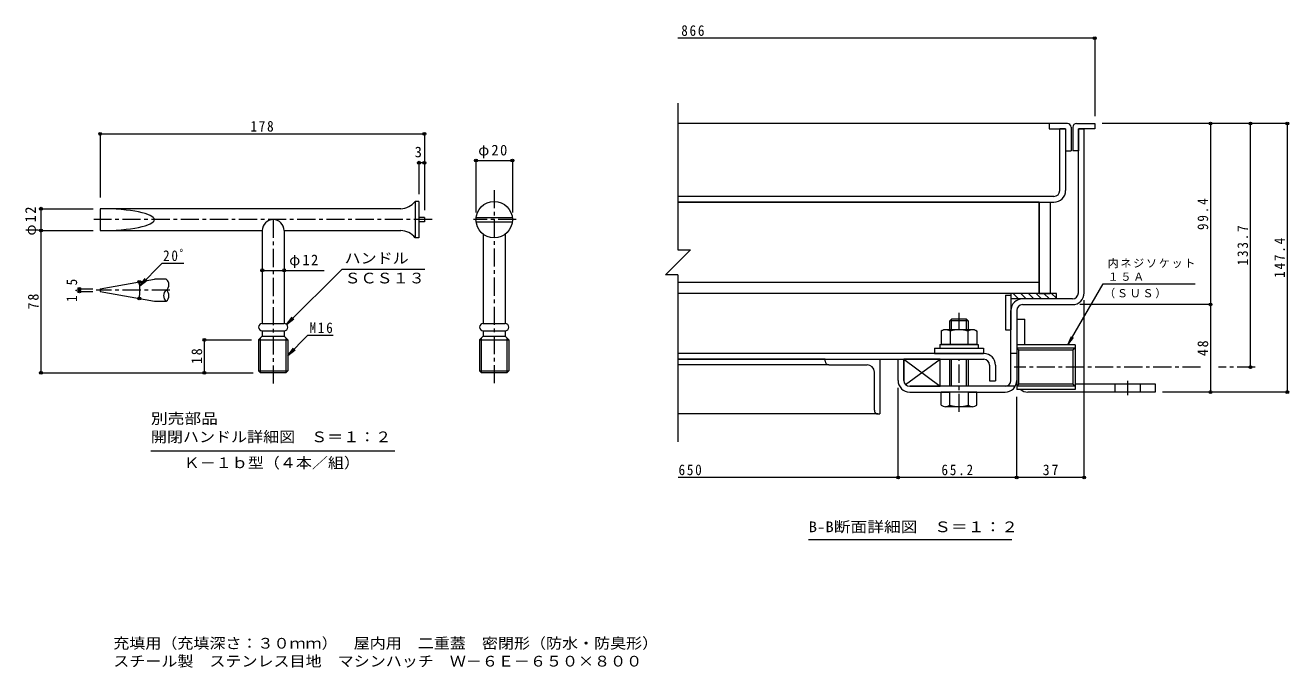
# Model space of a CAD drawing. Units: millimetres at full size. Extents: x -524 to 546, y -392 to 354.
# Drawn here: x -148 to 545, y -392 to -40 of the extents above; entities that cross this region are included whole.
import ezdxf
from ezdxf.enums import TextEntityAlignment as Align

# ---------------------------------------------------------------- set-up
doc = ezdxf.new("R2010")
doc.units = ezdxf.units.MM
doc.header["$LTSCALE"] = 2
doc.header["$PDMODE"] = 32
doc.header["$PDSIZE"] = 1.6
doc.linetypes.add('CHAIN1', pattern=[8, 5, -1, 1, -1])
for name, color, linetype, lineweight in [('D-1', 2, 'Continuous', 9), ('D-2', 3, 'Continuous', 9), ('D-3', 4, 'Continuous', 9), ('D-5', 7, 'Continuous', 9), ('D-6', 6, 'Continuous', 9), ('D-7', 5, 'Continuous', 5), ('D-8', 5, 'Continuous', 5), ('D-9', 134, 'Continuous', 5), ('D-A', 3, 'Continuous', 9), ('D-B', 6, 'Continuous', 9), ('D-E', 3, 'Continuous', 9), ('D-F', 7, 'Continuous', 9), ('F-5_F-5ﾚｲﾔ', 7, 'Continuous', 9)]:
    doc.layers.add(name, color=color, linetype=linetype, lineweight=lineweight)
doc.styles.add('ＭＳ ゴシック', font='')
doc.styles.get('ＭＳ ゴシック').set_extended_font_data('MS Gothic')

msp = doc.modelspace()

# ---------------------------------------------------------------- linework, layer by layer
at = {"layer": 'D-1'}
for p, q in [((429.831, -186.777), (429.831, -96.777)), ((429.831, -96.777), (433.031, -96.777)), ((433.031, -186.777), (433.031, -96.777)), ((426.631, -189.977), (399.23, -189.977)), ((399.23, -193.177), (426.631, -193.177)), ((392.83, -234.778), (392.83, -196.377)), ((396.03, -196.377), (396.03, -234.778)), ((396.03, -219.978), (392.83, -219.978)), ((428.03, -215.201), (396.03, -215.201)), ((396.03, -215.201), (396.03, -239.801)), ((426.868, -218.185), (397.192, -218.185)), ((397.192, -236.816), (397.192, -218.185)), ((428.03, -217.023), (426.868, -218.185)), ((426.868, -218.185), (426.868, -236.816)), ((428.03, -215.201), (428.03, -239.801)), ((334.031, -234.778), (334.031, -223.178)), ((395.173, -237.978), (337.231, -237.978)), ((337.231, -241.178), (359.331, -241.178)), ((369.331, -241.178), (389.63, -241.178)), ((396.03, -237.978), (397.192, -236.816)), ((428.03, -237.978), (396.03, -237.978)), ((428.03, -239.801), (396.03, -239.801)), ((426.868, -236.816), (397.192, -236.816)), ((428.03, -237.978), (426.868, -236.816))]:
    msp.add_line(p, q, dxfattribs=at)
for points in [[(428.03, -217.023), (396.03, -217.023), (397.192, -218.185)], [(330.831, -234.778), (330.831, -223.178), (334.031, -223.178)]]:
    msp.add_lwpolyline(points, dxfattribs=at)
for centre, radius, start, end in [((426.631, -186.777), 3.2, 270, 0), ((426.631, -186.777), 6.4, 270, 0), ((399.23, -196.377), 6.4, 90, 180), ((399.23, -196.377), 3.2, 90, 180), ((337.231, -234.778), 6.4, 180, 270), ((337.231, -234.778), 3.2, 180, 270), ((389.63, -234.778), 6.4, 270, 0), ((389.63, -234.778), 3.2, 270, 0)]:
    msp.add_arc(centre, radius, start, end, dxfattribs=at)
at = {"layer": 'D-2'}
for p, q in [((422.831, -96.777), (419.631, -96.777)), ((419.631, -130.577), (419.631, -96.777)), ((422.831, -96.777), (422.831, -130.577)), ((416.431, -133.777), (209.979, -133.777)), ((209.979, -136.977), (416.431, -136.977))]:
    msp.add_line(p, q, dxfattribs=at)
for radius in [3.2, 6.4]:
    msp.add_arc((416.431, -130.577), radius, 270, 0, dxfattribs=at)
at = {"layer": 'D-3'}
for p, q in [((413.831, -93.777), (209.979, -93.777)), ((413.831, -96.777), (422.831, -96.777)), ((422.831, -96.777), (422.831, -108.777)), ((425.831, -95.777), (425.831, -108.777)), ((426.831, -95.777), (426.831, -108.777)), ((428.831, -93.777), (438.831, -93.777)), ((438.831, -96.777), (429.831, -96.777)), ((429.831, -96.777), (429.831, -108.777)), ((438.831, -93.777), (438.831, -96.777)), ((422.831, -108.777), (425.831, -108.777)), ((429.831, -108.777), (426.831, -108.777))]:
    msp.add_line(p, q, dxfattribs=at)
msp.add_lwpolyline([(423.831, -93.777), (413.831, -93.777), (413.831, -96.777)], dxfattribs=at)
for centre, start, end in [((423.831, -95.777), 0, 90), ((428.831, -95.777), 90, 180)]:
    msp.add_arc(centre, 2, start, end, dxfattribs=at)
at = {"layer": 'D-5', "color": 3, "linetype": 'CHAIN1'}
for p, q in [((109.114, -130.315), (109.114, -237.746)), ((75.001, -146.531), (-110.69, -146.531)), ((-12.191, -146.531), (-12.191, -237.746)), ((121.268, -146.531), (97.718, -146.531)), ((-68.922, -185.24), (-109.407, -185.24))]:
    msp.add_line(p, q, dxfattribs=at)
at = {"layer": 'D-5', "color": 3}
for p, q in [((65.809, -136.531), (65.809, -156.531)), ((67.809, -136.531), (65.809, -136.531)), ((67.809, -136.531), (67.809, -156.531)), ((70.809, -145.381), (67.809, -145.381)), ((70.809, -145.381), (70.809, -147.681)), ((99.181, -145.381), (119.048, -145.381)), ((-6.191, -152.531), (57.808, -152.531)), ((-6.191, -152.531), (-6.191, -203.531)), ((70.809, -147.681), (67.809, -147.681)), ((99.181, -147.681), (119.048, -147.681)), ((67.809, -156.531), (65.809, -156.531)), ((103.114, -154.531), (103.114, -203.531)), ((115.114, -154.531), (115.114, -203.531)), ((-70.922, -179.24), (-77.417, -179.24)), ((-107.191, -184.49), (-107.191, -185.99)), ((-77.417, -191.24), (-70.922, -191.24)), ((-18.191, -207.531), (-18.191, -210.531)), ((103.114, -203.531), (115.114, -203.531)), ((103.114, -207.531), (115.114, -207.531)), ((103.114, -207.531), (103.114, -210.531)), ((115.114, -207.531), (115.114, -210.531)), ((-20.191, -212.531), (-18.191, -210.531)), ((-20.191, -212.531), (-20.191, -229.477)), ((-19.191, -230.531), (-19.191, -211.531)), ((-18.191, -210.531), (-6.191, -210.531)), ((-4.191, -212.531), (-6.191, -210.531)), ((-5.191, -211.531), (-5.191, -230.531)), ((101.114, -212.531), (103.114, -210.531)), ((101.114, -212.531), (101.114, -229.477)), ((102.114, -230.531), (102.114, -211.531)), ((103.114, -210.531), (115.114, -210.531)), ((117.114, -212.531), (115.114, -210.531)), ((116.114, -211.531), (116.114, -230.531)), ((-20.191, -229.477), (-4.191, -229.477)), ((-20.191, -229.477), (-19.191, -230.531)), ((-5.191, -230.531), (-19.191, -230.531)), ((-5.191, -230.531), (-4.191, -229.477)), ((101.114, -229.477), (117.114, -229.477)), ((101.114, -229.477), (102.114, -230.531)), ((116.114, -230.531), (102.114, -230.531)), ((116.114, -230.531), (117.114, -229.477))]:
    msp.add_line(p, q, dxfattribs=at)
at = {"layer": 'D-5'}
for p, q in [((-6.191, -174.36), (15.826, -174.36)), ((25.598, -173.648), (70.973, -173.648)), ((424.109, -215.201), (443.411, -181.769)), ((443.411, -181.769), (493.958, -181.769)), ((-4.825, -204.07), (-0.858, -201.027)), ((6.835, -209.978), (20.777, -209.978)), ((424.109, -215.201), (426.022, -210.581)), ((424.109, -215.201), (427.153, -211.234)), ((-4.191, -221.004), (-0.224, -217.96)), ((-79.366, -273.436), (54.634, -273.436)), ((393.265, -322.315), (281.765, -322.315))]:
    msp.add_line(p, q, dxfattribs=at)
at = {"layer": 'D-5', "color": 3}
for points in [[(57.809, -140.531), (-107.191, -140.531), (-107.191, -152.531), (-18.191, -152.531)], [(-18.191, -152.531), (-18.191, -203.531), (-6.191, -203.531)], [(-18.191, -207.531), (-6.191, -207.531), (-6.191, -210.531)], [(-20.191, -212.531), (-4.191, -212.531), (-4.191, -229.477)], [(101.114, -212.531), (117.114, -212.531), (117.114, -229.477)]]:
    msp.add_lwpolyline(points, dxfattribs=at)
at = {"layer": 'D-5'}
for points in [[(25.598, -173.648), (-4.825, -204.07), (-1.781, -200.104)], [(6.835, -209.978), (-4.191, -221.004), (-1.147, -217.037)]]:
    msp.add_lwpolyline(points, dxfattribs=at)
at = {"layer": 'D-5', "color": 3}
msp.add_circle((109.114, -146.531), 10, dxfattribs=at)
for centre, radius, start, end in [((57.445, -129.803), 10.734, 271.94333, 321.18758), ((-12.191, -152.531), 6, 0, 180), ((57.445, -163.259), 10.734, 38.81242, 88.06058), ((-73.172, -182.24), 3.75, 306.87005, 53.12995), ((-68.672, -188.24), 3.75, 126.87005, 233.12995), ((-73.172, -188.24), 3.75, 306.87005, 53.12995), ((-18.191, -205.531), 2, 90, 270), ((-6.191, -205.531), 2, 270, 90), ((103.114, -205.531), 2, 90, 270), ((115.114, -205.531), 2, 270, 90)]:
    msp.add_arc(centre, radius, start, end, dxfattribs=at)
msp.add_ellipse((-107.191, -146.531), major_axis=(29.774, 0), ratio=0.201518, start_param=4.712389, end_param=7.8539816, dxfattribs=at)
at = {"layer": 'D-6'}
for p, q in [((392.83, -186.977), (392.83, -206.977)), ((396.969, -189.977), (393.969, -186.977)), ((401.211, -189.977), (398.211, -186.977)), ((405.454, -189.977), (402.454, -186.977)), ((409.697, -189.977), (406.697, -186.977)), ((413.939, -189.977), (410.939, -186.977)), ((417.83, -189.625), (415.182, -186.977)), ((389.83, -187.977), (392.83, -187.977)), ((389.83, -187.977), (389.83, -206.977)), ((417.83, -189.977), (392.83, -189.977)), ((389.83, -206.977), (392.83, -206.977)), ((334.031, -223.178), (334.031, -234.778)), ((334.934, -237.006), (354.031, -223.178)), ((337.231, -237.978), (354.031, -237.978))]:
    msp.add_line(p, q, dxfattribs=at)
msp.add_lwpolyline([(417.83, -189.977), (417.83, -186.977), (392.83, -186.977)], dxfattribs=at)
msp.add_lwpolyline([(354.031, -237.978), (354.031, -223.178), (334.031, -223.178)], close=True, dxfattribs=at)
at = {"layer": 'D-7', "linetype": 'CHAIN1'}
for p, q in [((364.331, -206.678), (364.331, -197.645)), ((364.331, -252.055), (364.331, -223.178))]:
    msp.add_line(p, q, dxfattribs=at)
at = {"layer": 'D-7', "color": 2, "lineweight": 9}
for p, q in [((354.516, -207.737), (355.831, -206.978)), ((354.516, -207.737), (354.516, -214.978)), ((372.831, -206.978), (355.831, -206.978)), ((359.423, -207.737), (359.423, -214.978)), ((369.238, -207.737), (369.238, -214.978))]:
    msp.add_line(p, q, dxfattribs=at)
at = {"layer": 'D-7'}
for p, q in [((360.143, -201.178), (359.331, -201.99)), ((369.331, -201.99), (359.331, -201.99)), ((359.331, -206.678), (359.331, -201.99)), ((368.519, -201.178), (360.143, -201.178)), ((360.143, -206.678), (360.143, -201.178)), ((368.519, -201.178), (369.331, -201.99)), ((368.519, -206.678), (368.519, -201.178)), ((369.331, -201.99), (369.331, -206.678)), ((369.331, -201.99), (369.331, -206.678)), ((359.331, -237.978), (359.331, -223.178)), ((360.143, -237.978), (360.143, -223.178)), ((368.519, -237.978), (368.519, -223.178)), ((369.331, -223.178), (369.331, -237.978)), ((354.531, -248.283), (354.531, -241.178)), ((374.131, -241.178), (354.531, -241.178)), ((359.331, -248.283), (359.331, -241.178)), ((369.331, -241.178), (369.331, -248.283)), ((374.131, -248.283), (374.131, -241.178)), ((371.731, -249.178), (356.931, -249.178))]:
    msp.add_line(p, q, dxfattribs=at)
at = {"layer": 'D-7', "color": 6, "lineweight": 9}
for p, q in [((353.831, -214.978), (353.831, -216.978)), ((353.831, -216.978), (374.831, -216.978))]:
    msp.add_line(p, q, dxfattribs=at)
at = {"layer": 'D-7', "color": 134}
for p, q in [((350.831, -216.978), (350.831, -219.978)), ((350.831, -216.978), (377.831, -216.978)), ((350.831, -219.978), (377.831, -219.978)), ((377.831, -216.978), (377.831, -219.978))]:
    msp.add_line(p, q, dxfattribs=at)
at = {"layer": 'D-7', "color": 2, "lineweight": 9}
msp.add_lwpolyline([(372.831, -206.978), (374.146, -207.737), (374.146, -214.978), (354.516, -214.978)], dxfattribs=at)
at = {"layer": 'D-7', "color": 6, "lineweight": 9}
msp.add_lwpolyline([(353.831, -214.978), (374.831, -214.978), (374.831, -216.978)], dxfattribs=at)
at = {"layer": 'D-7', "color": 2, "lineweight": 9}
for centre, radius, start, end in [((357.412, -212.754), 5.793, 94.38438, 120), ((356.816, -211.817), 4.842, 57.42749, 88.18784), ((364.331, -223.218), 16.241, 72.41188, 107.5881), ((371.845, -211.817), 4.842, 91.81215, 122.57249), ((371.249, -212.754), 5.793, 59.99998, 85.6156)]:
    msp.add_arc(centre, radius, start, end, dxfattribs=at)
at = {"layer": 'D-7'}
for centre, radius, start, end in [((356.931, -245.512), 3.666, 229.1022, 310.89809), ((364.331, -234.762), 14.416, 249.70546, 290.29454), ((371.731, -245.512), 3.666, 229.10191, 310.8978)]:
    msp.add_arc(centre, radius, start, end, dxfattribs=at)
at = {"layer": 'D-8'}
for p, q in [((408.331, -136.977), (414.331, -136.977)), ((408.331, -136.977), (408.331, -186.977)), ((414.331, -136.977), (414.331, -186.977)), ((408.331, -186.977), (414.331, -186.977))]:
    msp.add_line(p, q, dxfattribs=at)
at = {"layer": 'D-9'}
for p, q in [((408.331, -136.977), (209.979, -136.977)), ((408.331, -186.977), (408.331, -136.977)), ((408.331, -180.977), (209.979, -180.977)), ((408.331, -186.977), (209.979, -186.977))]:
    msp.add_line(p, q, dxfattribs=at)
at = {"layer": 'D-A'}
for p, q in [((377.931, -219.978), (210.12, -219.978)), ((210.12, -223.178), (377.931, -223.178)), ((381.131, -226.378), (381.131, -234.978)), ((384.331, -226.378), (384.331, -234.978)), ((381.131, -234.978), (384.331, -234.978))]:
    msp.add_line(p, q, dxfattribs=at)
for radius in [6.4, 3.2]:
    msp.add_arc((377.931, -226.378), radius, 0, 90, dxfattribs=at)
at = {"layer": 'D-B'}
for p, q in [((290.831, -223.178), (210.12, -223.178)), ((292.831, -226.178), (210.12, -226.178)), ((290.831, -223.178), (320.831, -223.178)), ((290.831, -224.178), (290.831, -223.178)), ((292.831, -226.178), (313.831, -226.178)), ((320.831, -223.178), (320.831, -253.178)), ((317.831, -251.178), (317.831, -230.178)), ((319.831, -253.178), (210.12, -253.178)), ((319.831, -253.178), (320.831, -253.178))]:
    msp.add_line(p, q, dxfattribs=at)
for centre, radius, start, end in [((292.831, -224.178), 2, 180, 270), ((313.831, -230.178), 4, 0, 90), ((319.831, -251.178), 2, 180, 270)]:
    msp.add_arc(centre, radius, start, end, dxfattribs=at)
at = {"layer": 'D-E'}
for p, q in [((396.03, -201.177), (396.03, -234.778)), ((396.03, -201.177), (400.53, -201.177)), ((400.53, -215.201), (400.53, -201.177)), ((472.03, -241.178), (402.03, -241.178)), ((428.03, -236.678), (472.03, -236.678)), ((450.03, -241.178), (450.03, -236.678)), ((464.03, -241.178), (464.03, -236.678)), ((472.03, -236.678), (472.03, -241.178))]:
    msp.add_line(p, q, dxfattribs=at)
at = {"layer": 'D-E', "linetype": 'CHAIN1'}
msp.add_line((457.03, -242.924), (457.03, -235.035), dxfattribs=at)
at = {"layer": 'D-E'}
msp.add_arc((402.03, -235.178), 6, 230.3984, 270, dxfattribs=at)
at = {"layer": 'D-F'}
for p, q in [((438.831, -46.957), (209.979, -46.957)), ((438.831, -46.357), (438.831, -89.777)), ((209.979, -82.625), (209.979, -163.13)), ((545.141, -93.777), (442.831, -93.777)), ((502.398, -93.777), (502.398, -193.177)), ((524.272, -227.501), (524.272, -93.777)), ((544.541, -93.777), (544.541, -241.178)), ((-107.191, -98.909), (-107.191, -134.378)), ((-107.191, -99.509), (70.809, -99.509)), ((70.809, -98.909), (70.809, -141.381)), ((67.809, -114.69), (67.809, -132.531)), ((70.809, -115.29), (67.809, -115.29)), ((99.114, -113.49), (99.114, -142.531)), ((99.114, -114.09), (119.114, -114.09)), ((119.114, -113.49), (119.114, -142.531)), ((-140.332, -140.531), (-111.118, -140.531)), ((-139.732, -140.531), (-139.732, -230.531)), ((-140.332, -152.531), (-111.118, -152.531)), ((216.86, -163.13), (203.097, -176.893)), ((209.979, -163.13), (216.86, -163.13)), ((-73.083, -170.507), (-61.212, -170.507)), ((-85.459, -182.883), (-81.492, -179.839)), ((-18.191, -174.36), (-6.191, -174.36)), ((209.979, -176.893), (203.097, -176.893)), ((209.979, -176.893), (209.979, -268.485)), ((-119.186, -184.49), (-111.191, -184.49)), ((-119.186, -185.99), (-111.191, -185.99)), ((-118.586, -185.99), (-118.586, -184.49)), ((502.998, -193.177), (430.631, -193.177)), ((433.031, -288.646), (433.031, -190.777)), ((502.398, -193.177), (502.398, -241.178)), ((-50.552, -212.531), (-24.191, -212.531)), ((-49.952, -230.531), (-49.952, -212.531)), ((-140.332, -230.531), (-23.191, -230.531)), ((330.831, -288.646), (330.831, -238.778)), ((545.141, -241.178), (476.03, -241.178)), ((396.03, -288.646), (396.03, -243.801)), ((330.831, -288.046), (210.12, -288.046)), ((396.03, -288.046), (330.831, -288.046)), ((433.031, -288.046), (396.03, -288.046))]:
    msp.add_line(p, q, dxfattribs=at)
at = {"layer": 'D-F', "color": 3}
for p, q in [((-107.191, -184.49), (-77.417, -179.24)), ((-107.191, -185.99), (-77.417, -191.24))]:
    msp.add_line(p, q, dxfattribs=at)
at = {"layer": 'D-F', "linetype": 'CHAIN1'}
for p, q in [((496.983, -227.501), (394.558, -227.501)), ((526.986, -227.501), (506.784, -227.501))]:
    msp.add_line(p, q, dxfattribs=at)
at = {"layer": 'D-F'}
msp.add_lwpolyline([(-73.083, -170.507), (-85.459, -182.883), (-82.415, -178.916)], dxfattribs=at)
msp.add_arc((-111.444, -185.24), 26.093, 350, 10, dxfattribs=at)
for p in [(438.831, -46.957), (502.398, -93.777), (524.272, -93.777), (544.541, -93.777), (-107.191, -99.509), (70.809, -99.509), (67.809, -115.29), (70.809, -115.29), (99.114, -114.09), (119.114, -114.09), (-139.732, -140.531), (-139.732, -152.531), (-85.748, -180.709), (-18.191, -174.36), (-6.191, -174.36), (-118.586, -184.49), (-118.586, -185.99), (-85.748, -189.771), (502.398, -193.177), (-49.952, -212.531), (524.272, -227.501), (-139.732, -230.531), (-49.952, -230.531), (502.398, -241.178), (544.541, -241.178), (330.831, -288.046), (396.03, -288.046), (433.031, -288.046)]:
    msp.add_point(p, dxfattribs=at)

# ---------------------------------------------------------------- texts
at = {"layer": 'D-5', "color": 2, "style": 'ＭＳ ゴシック'}
for s, width, p in [('ハンドル', 1.1, (26.973, -172.384)), ('ＳＣＳ１３', 1.1, (26.973, -183.288)), ('別売部品', 1.15, (-79.366, -260.336)), ('開閉ハンドル詳細図\u3000Ｓ＝１：２', 1.1, (-79.366, -270.436)), ('Ｋ－１ｂ型（４本／組）', 1.1, (-61.366, -284.68)), ('B-B断面詳細図\u3000Ｓ＝１：２', 1.15, (281.765, -319.815))]:
    msp.add_text(s, height=5.865, dxfattribs=dict(at, width=width)).set_placement(p, align=Align.BOTTOM_LEFT)
at = {"layer": 'D-5', "char_height": 4.399, "attachment_point": 7, "style": 'ＭＳ ゴシック'}
for s, insert in [('\\T1.17;内ネジソケット', (445.958, -173.201)), ('\\T1.17;１５Ａ', (445.958, -180.168)), ('\\T1.17;（ＳＵＳ）', (444.026, -189.738))]:
    msp.add_mtext(s, dxfattribs=dict(at, insert=insert))
at = {"layer": 'D-5', "color": 2, "insert": (7.777, -208.885), "char_height": 5.865, "attachment_point": 7, "style": 'ＭＳ ゴシック'}
msp.add_mtext('\\T1.27;\\W0.9;M16', dxfattribs=at)
at = {"layer": 'D-F', "color": 2, "style": 'ＭＳ ゴシック'}
msp.add_text('3', height=5.865, dxfattribs=at).set_placement((65.438, -114.09), align=Align.BOTTOM_LEFT)
at = {"layer": 'D-F', "color": 2, "char_height": 5.865, "attachment_point": 7, "style": 'ＭＳ ゴシック'}
for s, insert in [('\\T1.27;\\W0.9;866', (211.83, -45.757)), ('\\T1.27;\\W0.9;178', (-24.691, -98.309)), ('\\T1.19;φ20', (100.364, -112.89)), ('\\T1.27;\\W0.9;20ﾟ', (-72.662, -169.303)), ('\\T1.19;φ12', (-3.404, -173.16)), ('\\T1.27;\\W0.9;650', (210.345, -286.846)), ('\\T1.28;\\W0.9;65.2', (354.68, -286.846)), ('\\T1.27;\\W0.95;37', (410.28, -286.846))]:
    msp.add_mtext(s, dxfattribs=dict(at, insert=insert))
at = {"layer": 'D-F', "color": 2, "char_height": 5.865, "attachment_point": 7, "rotation": 90, "style": 'ＭＳ ゴシック'}
for s, insert in [('\\T1.28;\\W0.9;99.4', (501.198, -152.227)), ('\\T1.19;φ12', (-140.932, -155.281)), ('\\T1.28;\\W0.9;133.7', (523.072, -171.639)), ('\\T1.28;\\W0.9;147.4', (543.341, -178.477)), ('\\T1.27;\\W0.9;1.5', (-119.786, -191.74)), ('\\T1.27;\\W0.95;78', (-140.932, -195.781)), ('\\T1.27;\\W0.95;48', (501.198, -221.427)), ('\\T1.27;\\W0.95;18', (-51.152, -225.781))]:
    msp.add_mtext(s, dxfattribs=dict(at, insert=insert))
at = {"layer": 'F-5_F-5ﾚｲﾔ', "color": 2, "style": 'ＭＳ ゴシック', "width": 1.1}
for s, p in [('充填用（充填深さ：３０ｍｍ）\u3000屋内用\u3000二重蓋\u3000密閉形（防水・防臭形）', (-100.021, -383.701)), ('スチール製\u3000ステンレス目地\u3000マシンハッチ\u3000Ｗ－６Ｅ－６５０×８００', (-100.021, -393.542))]:
    msp.add_text(s, height=5.865, dxfattribs=at).set_placement(p, align=Align.BOTTOM_LEFT)

doc.saveas('drawing.dxf')
